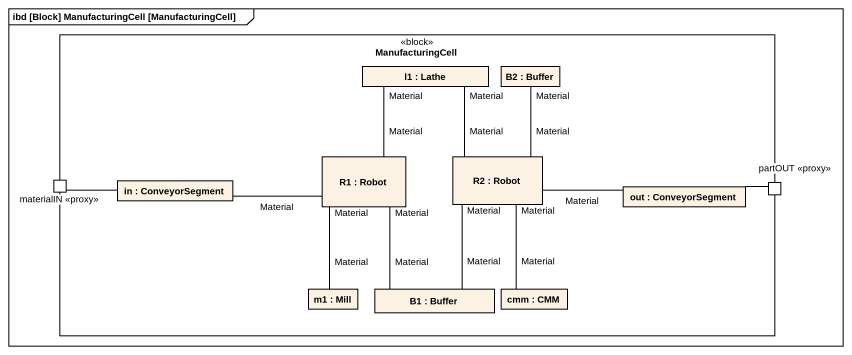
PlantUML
@startuml
mainframe ibd [Block] ManufacturingCell [ManufacturingCell]
rectangle ManufacturingCell <<block>> {
  rectangle "l1 : Lathe" as l1
  rectangle "B2 : Buffer" as B2
  rectangle "R1 : Robot" as R1
  rectangle "R2 : Robot" as R2
  port "materialIN <<proxy>>" as materialIN_proxy
  rectangle "in : ConveyorSegment" as in
  rectangle "out : ConveyorSegment" as out
  port "partOUT <<proxy>>" as partOUT_proxy
  rectangle "m1 : Mill" as m1
  rectangle "B1 : Buffer" as B1
  rectangle "cmm : CMM" as cmm
}
l1 -- R2 : Material\nMaterial
R1 -up- l1 : Material\nMaterial
R1 -- B1 : Material\nMaterial
R2 -up- B2 : Material\nMaterial
R2 -right- out : Material
R2 -- cmm : Material\nMaterial
materialIN_proxy -right- in
in -right- R1 : Material
out -right- partOUT_proxy
m1 -up- R1 : Material\nMaterial
B1 -up- R2 : Material\nMaterial
@enduml
